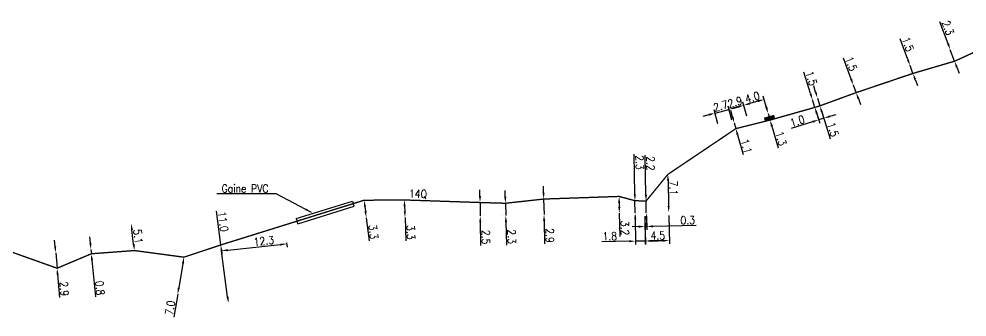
# Model space of a CAD drawing. Header units: millimetres. Extents: x 255000 to 256001, y 143000 to 143842.
# Drawn here: x 255188.7 to 255366.5, y 143440 to 143495.9 of the extents above; entities that cross this region are included whole.
import ezdxf
from ezdxf.enums import TextEntityAlignment as Align

# ---------------------------------------------------------------- set-up
doc = ezdxf.new("R2010")
doc.units = ezdxf.units.MM
doc.header["$MEASUREMENT"] = 0
doc.header["$PDMODE"] = 34
doc.linetypes.add('S_ST', pattern=[14, 8, -1.5, 0, -1.5, 0, -1.5, 0, -1.5])
doc.layers.get('0').update_dxf_attribs({"linetype": 'CONTINUOUS'})
doc.layers.get('DEFPOINTS').update_dxf_attribs({"linetype": 'CONTINUOUS'})
for name, color, linetype in [('S_100', 5, 'CONTINUOUS'), ('S_300', 7, 'CONTINUOUS'), ('S_400', 7, 'CONTINUOUS')]:
    doc.layers.add(name, color=color, linetype=linetype)
doc.styles.add('M_ROMANS', font='ROMANS.shx', dxfattribs={"width": 0.75})
doc.styles.get("Standard").update_dxf_attribs({"font": 'romans.shx', "width": 0.85})
doc.dimstyles.get("Standard").update_dxf_attribs({"dimtxt": 1.5, "dimasz": 1.2, "dimexe": 0.625, "dimexo": 0.625, "dimgap": 0.25, "dimtad": 1, "dimdec": 1, "dimzin": 0, "dimdsep": 46, "dimtxsty": 'Standard', "dimcen": -0.5, "dimadec": 0, "dimazin": 0, "dimtfac": 1, "dimtdec": 1, "dimtmove": 0, "dimatfit": 3, "dimfxl": 1, "dimtolj": 1, "dimtzin": 0, "dimarcsym": 0})

# ---------------------------------------------------------------- blocks, each defined once
blk = doc.blocks.new('*D19')
at = {"layer": 'DEFPOINTS', "color": 0, "linetype": 'Continuous'}
for p in [(255195.61, 143452.07), (255195.61, 143452.07), (255195.87, 143449.18)]:
    blk.add_point(p, dxfattribs=at)
at = {"layer": 'S_100', "color": 0, "linetype": 'Continuous', "lineweight": -2}
for p, q in [((255195.51, 143453.26), (255195.4, 143454.46)), ((255195.61, 143452.07), (255195.87, 143449.18)), ((255196.24, 143452.12), (255196.24, 143452.12)), ((255195.97, 143447.98), (255196.35, 143443.69))]:
    blk.add_line(p, q, dxfattribs=at)
at = {"layer": 'S_100', "color": 0, "linetype": 'Continuous'}
for points in [[(255195.71, 143453.28), (255195.31, 143453.24), (255195.61, 143452.07)], [(255196.17, 143448), (255195.77, 143447.96), (255195.87, 143449.18)]]:
    blk.add_solid(points, dxfattribs=at)
at = {"layer": 'S_100', "color": 0, "linetype": 'Continuous', "insert": (255197.21, 143445.32), "char_height": 1.5, "attachment_point": 5, "rotation": 275.0006}
blk.add_mtext('\\A1;2.9', dxfattribs=at)
blk = doc.blocks.new('*D20')
at = {"layer": 'DEFPOINTS', "color": 0, "linetype": 'Continuous'}
for p in [(255202.22, 143452.69), (255202.22, 143452.69), (255202.3, 143451.89)]:
    blk.add_point(p, dxfattribs=at)
at = {"layer": 'S_100', "color": 0, "linetype": 'Continuous', "lineweight": -2}
for p, q in [((255202.11, 143453.88), (255202, 143455.08)), ((255201.6, 143452.63), (255201.6, 143452.63)), ((255202.22, 143452.69), (255202.3, 143451.89)), ((255201.68, 143451.83), (255201.68, 143451.83)), ((255202.41, 143450.7), (255203.06, 143443.8))]:
    blk.add_line(p, q, dxfattribs=at)
at = {"layer": 'S_100', "color": 0, "linetype": 'Continuous'}
for points in [[(255202.31, 143453.9), (255201.91, 143453.87), (255202.22, 143452.69)], [(255202.61, 143450.72), (255202.21, 143450.68), (255202.3, 143451.89)]]:
    blk.add_solid(points, dxfattribs=at)
at = {"layer": 'S_100', "color": 0, "linetype": 'Continuous', "insert": (255203.91, 143445.47), "char_height": 1.5, "attachment_point": 5, "rotation": 275.3868}
blk.add_mtext('\\A1;0.8', dxfattribs=at)
blk = doc.blocks.new('*D21')
at = {"layer": 'DEFPOINTS', "color": 0, "linetype": 'Continuous'}
for p in [(255209.77, 143457.55), (255209.77, 143457.55), (255210.37, 143452.49)]:
    blk.add_point(p, dxfattribs=at)
at = {"layer": 'S_100', "color": 0, "linetype": 'Continuous', "lineweight": -2}
blk.add_line((255210.23, 143453.68), (255209.91, 143456.36), dxfattribs=at)
at = {"layer": 'S_100', "color": 0, "linetype": 'Continuous'}
for points in [[(255210.11, 143456.39), (255209.71, 143456.34), (255209.77, 143457.55)], [(255210.43, 143453.71), (255210.03, 143453.66), (255210.37, 143452.49)]]:
    blk.add_solid(points, dxfattribs=at)
at = {"layer": 'S_100', "color": 0, "linetype": 'Continuous', "insert": (255211.06, 143455.14), "char_height": 1.5, "attachment_point": 5, "rotation": 276.8254}
blk.add_mtext('\\A1;5.1', dxfattribs=at)
blk = doc.blocks.new('*D22')
at = {"layer": 'DEFPOINTS', "color": 0, "linetype": 'Continuous'}
for p in [(255219.65, 143451.25), (255218.5, 143444.35), (255218.5, 143444.35)]:
    blk.add_point(p, dxfattribs=at)
at = {"layer": 'S_100', "color": 0, "linetype": 'Continuous', "lineweight": -2}
for p, q in [((255220.27, 143451.15), (255220.27, 143451.15)), ((255219.45, 143450.07), (255218.7, 143445.53)), ((255218.5, 143444.35), (255217.79, 143440.04)), ((255219.12, 143444.25), (255219.12, 143444.25))]:
    blk.add_line(p, q, dxfattribs=at)
at = {"layer": 'S_100', "color": 0, "linetype": 'Continuous'}
for points in [[(255219.26, 143450.1), (255219.65, 143450.04), (255219.65, 143451.25)], [(255218.5, 143445.56), (255218.9, 143445.5), (255218.5, 143444.35)]]:
    blk.add_solid(points, dxfattribs=at)
at = {"layer": 'S_100', "color": 0, "linetype": 'Continuous', "insert": (255217.06, 143441.76), "char_height": 1.5, "attachment_point": 5, "rotation": 80.5603}
blk.add_mtext('\\A1;7.0', dxfattribs=at)
blk = doc.blocks.new('*D23')
at = {"layer": 'DEFPOINTS', "color": 0, "linetype": 'Continuous'}
for p in [(255238.83, 143454.54), (255226.6, 143453.24), (255238.92, 143453.74)]:
    blk.add_point(p, dxfattribs=at)
at = {"layer": 'S_100', "color": 0, "linetype": 'Continuous', "lineweight": -2}
for p, q in [((255226.67, 143452.62), (255226.75, 143451.82)), ((255227.88, 143452.57), (255237.73, 143453.61)), ((255238.9, 143453.92), (255238.99, 143453.12))]:
    blk.add_line(p, q, dxfattribs=at)
at = {"layer": 'S_100', "color": 0, "linetype": 'Continuous'}
for points in [[(255227.86, 143452.77), (255227.9, 143452.37), (255226.69, 143452.44)], [(255237.71, 143453.81), (255237.75, 143453.41), (255238.92, 143453.74)]]:
    blk.add_solid(points, dxfattribs=at)
at = {"layer": 'S_100', "color": 0, "linetype": 'Continuous', "insert": (255234.64, 143454.29), "char_height": 1.5, "attachment_point": 5, "rotation": 6.0481}
blk.add_mtext('\\A1;12.3', dxfattribs=at)
blk = doc.blocks.new('*D24')
at = {"layer": 'DEFPOINTS', "color": 0, "linetype": 'Continuous'}
for p in [(255226.56, 143453.54), (255228, 143442.63), (255228, 143442.63)]:
    blk.add_point(p, dxfattribs=at)
at = {"layer": 'S_100', "color": 0, "linetype": 'Continuous', "lineweight": -2}
for p, q in [((255226.56, 143453.54), (255225.73, 143459.88)), ((255225.94, 143453.46), (255225.94, 143453.46)), ((255227.84, 143443.82), (255226.72, 143452.35)), ((255227.38, 143442.55), (255227.38, 143442.55))]:
    blk.add_line(p, q, dxfattribs=at)
at = {"layer": 'S_100', "color": 0, "linetype": 'Continuous'}
for points in [[(255226.92, 143452.38), (255226.52, 143452.32), (255226.56, 143453.54)], [(255228.04, 143443.85), (255227.64, 143443.8), (255228, 143442.63)]]:
    blk.add_solid(points, dxfattribs=at)
at = {"layer": 'S_100', "color": 0, "linetype": 'Continuous', "insert": (255227, 143457.93), "char_height": 1.5, "attachment_point": 5, "rotation": 277.4968}
blk.add_mtext('\\A1;11.0', dxfattribs=at)
blk = doc.blocks.new('*D25')
at = {"layer": 'DEFPOINTS', "color": 0, "linetype": 'Continuous'}
for p in [(255253.43, 143461.92), (255253.84, 143458.65), (255253.84, 143458.65)]:
    blk.add_point(p, dxfattribs=at)
at = {"layer": 'S_100', "color": 0, "linetype": 'Continuous', "lineweight": -2}
for p, q in [((255253.58, 143460.73), (255253.69, 143459.84)), ((255253.84, 143458.65), (255254.37, 143454.31))]:
    blk.add_line(p, q, dxfattribs=at)
at = {"layer": 'S_100', "color": 0, "linetype": 'Continuous'}
for points in [[(255253.78, 143460.75), (255253.38, 143460.71), (255253.43, 143461.92)], [(255253.89, 143459.86), (255253.49, 143459.81), (255253.84, 143458.65)]]:
    blk.add_solid(points, dxfattribs=at)
at = {"layer": 'S_100', "color": 0, "linetype": 'Continuous', "insert": (255255.17, 143456), "char_height": 1.5, "attachment_point": 5, "rotation": 277.0448}
blk.add_mtext('\\A1;3.3', dxfattribs=at)
blk = doc.blocks.new('*D26')
at = {"layer": 'DEFPOINTS', "color": 0, "linetype": 'Continuous'}
for p in [(255260.98, 143461.97), (255261.1, 143458.67), (255261.1, 143458.67)]:
    blk.add_point(p, dxfattribs=at)
at = {"layer": 'S_100', "color": 0, "linetype": 'Continuous', "lineweight": -2}
for p, q in [((255261.02, 143460.77), (255261.06, 143459.87)), ((255261.1, 143458.67), (255261.25, 143454.3))]:
    blk.add_line(p, q, dxfattribs=at)
at = {"layer": 'S_100', "color": 0, "linetype": 'Continuous'}
for points in [[(255261.22, 143460.78), (255260.82, 143460.76), (255260.98, 143461.97)], [(255261.25, 143459.88), (255260.86, 143459.86), (255261.1, 143458.67)]]:
    blk.add_solid(points, dxfattribs=at)
at = {"layer": 'S_100', "color": 0, "linetype": 'Continuous', "insert": (255262.2, 143455.92), "char_height": 1.5, "attachment_point": 5, "rotation": 272.0515}
blk.add_mtext('\\A1;3.3', dxfattribs=at)
blk = doc.blocks.new('*D27')
at = {"layer": 'DEFPOINTS', "color": 0, "linetype": 'Continuous'}
for p in [(255275.17, 143461.49), (255275.2, 143458.99), (255275.2, 143458.99)]:
    blk.add_point(p, dxfattribs=at)
at = {"layer": 'S_100', "color": 0, "linetype": 'Continuous', "lineweight": -2}
for p, q in [((255275.15, 143462.69), (255275.13, 143463.89)), ((255275.17, 143461.49), (255275.2, 143458.99)), ((255275.79, 143461.5), (255275.79, 143461.5)), ((255275.21, 143457.79), (255275.27, 143453.42)), ((255275.82, 143459), (255275.82, 143459))]:
    blk.add_line(p, q, dxfattribs=at)
at = {"layer": 'S_100', "color": 0, "linetype": 'Continuous'}
for points in [[(255275.35, 143462.69), (255274.95, 143462.69), (255275.17, 143461.49)], [(255275.41, 143457.79), (255275.01, 143457.79), (255275.2, 143458.99)]]:
    blk.add_solid(points, dxfattribs=at)
at = {"layer": 'S_100', "color": 0, "linetype": 'Continuous', "insert": (255276.25, 143455.02), "char_height": 1.5, "attachment_point": 5, "rotation": 270.7563}
blk.add_mtext('\\A1;2.5', dxfattribs=at)
blk = doc.blocks.new('*D28')
at = {"layer": 'DEFPOINTS', "color": 0, "linetype": 'Continuous'}
for p in [(255279.93, 143461.35), (255279.99, 143459.05), (255279.99, 143459.05)]:
    blk.add_point(p, dxfattribs=at)
at = {"layer": 'S_100', "color": 0, "linetype": 'Continuous', "lineweight": -2}
for p, q in [((255279.9, 143462.55), (255279.87, 143463.75)), ((255279.31, 143461.34), (255279.31, 143461.34)), ((255279.93, 143461.35), (255279.99, 143459.05)), ((255279.37, 143459.04), (255279.37, 143459.04)), ((255280.02, 143457.85), (255280.13, 143453.48))]:
    blk.add_line(p, q, dxfattribs=at)
at = {"layer": 'S_100', "color": 0, "linetype": 'Continuous'}
for points in [[(255280.1, 143462.56), (255279.7, 143462.55), (255279.93, 143461.35)], [(255280.22, 143457.86), (255279.82, 143457.85), (255279.99, 143459.05)]]:
    blk.add_solid(points, dxfattribs=at)
at = {"layer": 'S_100', "color": 0, "linetype": 'Continuous', "insert": (255281.09, 143455.1), "char_height": 1.5, "attachment_point": 5, "rotation": 271.467}
blk.add_mtext('\\A1;2.3', dxfattribs=at)
blk = doc.blocks.new('*D29')
at = {"layer": 'DEFPOINTS', "color": 0, "linetype": 'Continuous'}
for p in [(255287.09, 143462.14), (255287.16, 143459.24), (255287.16, 143459.24)]:
    blk.add_point(p, dxfattribs=at)
at = {"layer": 'S_100', "color": 0, "linetype": 'Continuous', "lineweight": -2}
for p, q in [((255287.07, 143463.34), (255287.04, 143464.54)), ((255287.09, 143462.14), (255287.16, 143459.24)), ((255287.72, 143462.15), (255287.72, 143462.15)), ((255287.18, 143458.04), (255287.28, 143453.73)), ((255287.78, 143459.25), (255287.78, 143459.25))]:
    blk.add_line(p, q, dxfattribs=at)
at = {"layer": 'S_100', "color": 0, "linetype": 'Continuous'}
for points in [[(255287.27, 143463.34), (255286.87, 143463.33), (255287.09, 143462.14)], [(255287.38, 143458.04), (255286.98, 143458.03), (255287.16, 143459.24)]]:
    blk.add_solid(points, dxfattribs=at)
at = {"layer": 'S_100', "color": 0, "linetype": 'Continuous', "insert": (255288.25, 143455.31), "char_height": 1.5, "attachment_point": 5, "rotation": 271.2664}
blk.add_mtext('\\A1;2.9', dxfattribs=at)
blk = doc.blocks.new('*D30')
at = {"layer": 'DEFPOINTS', "color": 0, "linetype": 'Continuous'}
for p in [(255301.24, 143462.63), (255301.28, 143459.48), (255301.28, 143459.48)]:
    blk.add_point(p, dxfattribs=at)
at = {"layer": 'S_100', "color": 0, "linetype": 'Continuous', "lineweight": -2}
for p, q in [((255301.25, 143461.43), (255301.27, 143460.68)), ((255301.28, 143459.48), (255301.35, 143455.11))]:
    blk.add_line(p, q, dxfattribs=at)
at = {"layer": 'S_100', "color": 0, "linetype": 'Continuous'}
for points in [[(255301.45, 143461.44), (255301.05, 143461.43), (255301.24, 143462.63)], [(255301.47, 143460.69), (255301.07, 143460.68), (255301.28, 143459.48)]]:
    blk.add_solid(points, dxfattribs=at)
at = {"layer": 'S_100', "color": 0, "linetype": 'Continuous', "insert": (255302.33, 143456.71), "char_height": 1.5, "attachment_point": 5, "rotation": 270.8881}
blk.add_mtext('\\A1;3.2', dxfattribs=at)
blk = doc.blocks.new('*D31')
at = {"layer": 'DEFPOINTS', "color": 0, "linetype": 'Continuous'}
for p in [(255304.24, 143459.53), (255306.04, 143459.56), (255306.13, 143454.28)]:
    blk.add_point(p, dxfattribs=at)
at = {"layer": 'S_100', "color": 0, "linetype": 'Continuous', "lineweight": -2}
for p, q in [((255304.25, 143458.91), (255304.34, 143453.63)), ((255306.05, 143458.93), (255306.14, 143453.66)), ((255303.13, 143454.23), (255298.01, 143454.15)), ((255306.13, 143454.28), (255304.33, 143454.25)), ((255307.33, 143454.3), (255308.53, 143454.32))]:
    blk.add_line(p, q, dxfattribs=at)
at = {"layer": 'S_100', "color": 0, "linetype": 'Continuous'}
for points in [[(255303.12, 143454.43), (255303.13, 143454.03), (255304.33, 143454.25)], [(255307.32, 143454.5), (255307.33, 143454.1), (255306.13, 143454.28)]]:
    blk.add_solid(points, dxfattribs=at)
at = {"layer": 'S_100', "color": 0, "linetype": 'Continuous', "insert": (255299.48, 143455.18), "char_height": 1.5, "attachment_point": 5, "rotation": 0.8908}
blk.add_mtext('\\A1;1.8', dxfattribs=at)
blk = doc.blocks.new('*D32')
at = {"layer": 'DEFPOINTS', "color": 0, "linetype": 'Continuous'}
for p in [(255306.04, 143459.56), (255310.54, 143459.66), (255306.17, 143454.26)]:
    blk.add_point(p, dxfattribs=at)
at = {"layer": 'S_100', "color": 0, "linetype": 'Continuous', "lineweight": -2}
for p, q in [((255306.06, 143458.93), (255306.18, 143453.64)), ((255310.56, 143459.04), (255310.68, 143453.74)), ((255309.46, 143454.34), (255307.37, 143454.29))]:
    blk.add_line(p, q, dxfattribs=at)
at = {"layer": 'S_100', "color": 0, "linetype": 'Continuous'}
for points in [[(255307.36, 143454.49), (255307.37, 143454.09), (255306.17, 143454.26)], [(255309.46, 143454.54), (255309.47, 143454.14), (255310.66, 143454.37)]]:
    blk.add_solid(points, dxfattribs=at)
at = {"layer": 'S_100', "color": 0, "linetype": 'Continuous', "insert": (255308.5, 143455.32), "char_height": 1.5, "attachment_point": 5, "rotation": 1.316}
blk.add_mtext('\\A1;4.5', dxfattribs=at)
blk = doc.blocks.new('*D33')
at = {"layer": 'DEFPOINTS', "color": 0, "linetype": 'Continuous'}
for p in [(255304.21, 143461.83), (255304.24, 143459.53), (255304.24, 143459.53)]:
    blk.add_point(p, dxfattribs=at)
at = {"layer": 'S_100', "color": 0, "linetype": 'Continuous', "lineweight": -2}
for p, q in [((255304.19, 143463.03), (255304.07, 143470.57)), ((255304.24, 143459.53), (255304.21, 143461.83)), ((255304.26, 143458.33), (255304.28, 143457.13))]:
    blk.add_line(p, q, dxfattribs=at)
at = {"layer": 'S_100', "color": 0, "linetype": 'Continuous'}
for points in [[(255304.39, 143463.03), (255303.99, 143463.03), (255304.21, 143461.83)], [(255304.46, 143458.33), (255304.06, 143458.33), (255304.24, 143459.53)]]:
    blk.add_solid(points, dxfattribs=at)
at = {"layer": 'S_100', "color": 0, "linetype": 'Continuous', "insert": (255305.1, 143469), "char_height": 1.5, "attachment_point": 5, "rotation": 270.8908}
blk.add_mtext('\\A1;2.3', dxfattribs=at)
blk = doc.blocks.new('*D34')
at = {"layer": 'DEFPOINTS', "color": 0, "linetype": 'Continuous'}
for p in [(255306.04, 143459.56), (255306.34, 143459.56), (255306.1, 143456.99)]:
    blk.add_point(p, dxfattribs=at)
at = {"layer": 'S_100', "color": 0, "linetype": 'Continuous', "lineweight": -2}
for p, q in [((255306.06, 143458.93), (255306.12, 143456.37)), ((255306.36, 143458.94), (255306.42, 143456.38)), ((255304.9, 143456.97), (255303.7, 143456.94)), ((255306.1, 143456.99), (255306.4, 143457)), ((255307.6, 143457.03), (255315.71, 143457.22))]:
    blk.add_line(p, q, dxfattribs=at)
at = {"layer": 'S_100', "color": 0, "linetype": 'Continuous'}
for points in [[(255304.9, 143457.17), (255304.91, 143456.77), (255306.1, 143456.99)], [(255307.6, 143457.23), (255307.61, 143456.83), (255306.4, 143457)]]:
    blk.add_solid(points, dxfattribs=at)
at = {"layer": 'S_100', "color": 0, "linetype": 'Continuous', "insert": (255314.1, 143458.18), "char_height": 1.5, "attachment_point": 5, "rotation": 1.316}
blk.add_mtext('\\A1;0.3', dxfattribs=at)
blk = doc.blocks.new('*D35')
at = {"layer": 'DEFPOINTS', "color": 0, "linetype": 'Continuous'}
for p in [(255306.29, 143461.76), (255306.34, 143459.56), (255306.34, 143459.56)]:
    blk.add_point(p, dxfattribs=at)
at = {"layer": 'S_100', "color": 0, "linetype": 'Continuous', "lineweight": -2}
for p, q in [((255306.27, 143462.96), (255306.1, 143470.38)), ((255305.67, 143461.75), (255305.67, 143461.75)), ((255306.34, 143459.56), (255306.29, 143461.76)), ((255305.72, 143459.55), (255305.72, 143459.55)), ((255306.37, 143458.37), (255306.4, 143457.17))]:
    blk.add_line(p, q, dxfattribs=at)
at = {"layer": 'S_100', "color": 0, "linetype": 'Continuous'}
for points in [[(255306.47, 143462.97), (255306.07, 143462.96), (255306.29, 143461.76)], [(255306.57, 143458.37), (255306.17, 143458.36), (255306.34, 143459.56)]]:
    blk.add_solid(points, dxfattribs=at)
at = {"layer": 'S_100', "color": 0, "linetype": 'Continuous', "insert": (255307.13, 143468.82), "char_height": 1.5, "attachment_point": 5, "rotation": 271.316}
blk.add_mtext('\\A1;2.2', dxfattribs=at)
blk = doc.blocks.new('*D36')
at = {"layer": 'DEFPOINTS', "color": 0, "linetype": 'Continuous'}
for p in [(255310.38, 143466.76), (255310.54, 143459.66), (255310.54, 143459.66)]:
    blk.add_point(p, dxfattribs=at)
at = {"layer": 'S_100', "color": 0, "linetype": 'Continuous', "lineweight": -2}
for p, q in [((255309.75, 143466.75), (255309.75, 143466.75)), ((255310.41, 143465.56), (255310.52, 143460.86)), ((255309.92, 143459.65), (255309.92, 143459.65))]:
    blk.add_line(p, q, dxfattribs=at)
at = {"layer": 'S_100', "color": 0, "linetype": 'Continuous'}
for points in [[(255310.61, 143465.56), (255310.21, 143465.56), (255310.38, 143466.76)], [(255310.72, 143460.87), (255310.32, 143460.86), (255310.54, 143459.66)]]:
    blk.add_solid(points, dxfattribs=at)
at = {"layer": 'S_100', "color": 0, "linetype": 'Continuous', "insert": (255311.44, 143464.2), "char_height": 1.5, "attachment_point": 5, "rotation": 271.316}
blk.add_mtext('\\A1;7.1', dxfattribs=at)
blk = doc.blocks.new('*D37')
at = {"layer": 'DEFPOINTS', "color": 0, "linetype": 'Continuous'}
for p in [(255321.83, 143478.95), (255319.93, 143475.61), (255322.54, 143476.31)]:
    blk.add_point(p, dxfattribs=at)
at = {"layer": 'S_100', "color": 0, "linetype": 'Continuous', "lineweight": -2}
for p, q in [((255319.22, 143478.25), (255321.83, 143478.95)), ((255322.38, 143476.92), (255321.67, 143479.55)), ((255322.99, 143479.26), (255324.15, 143479.58)), ((255318.06, 143477.94), (255316.91, 143477.62)), ((255319.77, 143476.22), (255319.06, 143478.85))]:
    blk.add_line(p, q, dxfattribs=at)
at = {"layer": 'S_100', "color": 0, "linetype": 'Continuous'}
for points in [[(255322.94, 143479.46), (255323.04, 143479.07), (255321.83, 143478.95)], [(255318.01, 143478.13), (255318.12, 143477.74), (255319.22, 143478.25)]]:
    blk.add_solid(points, dxfattribs=at)
at = {"layer": 'S_100', "color": 0, "linetype": 'Continuous', "insert": (255320.27, 143479.57), "char_height": 1.5, "attachment_point": 5, "rotation": 15.0829}
blk.add_mtext('\\A1;2.7', dxfattribs=at)
blk = doc.blocks.new('*D38')
at = {"layer": 'DEFPOINTS', "color": 0, "linetype": 'Continuous'}
for p in [(255321.82, 143478.94), (255322.54, 143476.31), (255325.34, 143477.08)]:
    blk.add_point(p, dxfattribs=at)
at = {"layer": 'S_100', "color": 0, "linetype": 'Continuous', "lineweight": -2}
for p, q in [((255322.38, 143476.92), (255321.66, 143479.55)), ((255323.46, 143479.39), (255322.98, 143479.26)), ((255325.17, 143477.68), (255324.46, 143480.31))]:
    blk.add_line(p, q, dxfattribs=at)
at = {"layer": 'S_100', "color": 0, "linetype": 'Continuous'}
for points in [[(255322.93, 143479.45), (255323.03, 143479.07), (255321.82, 143478.94)], [(255323.41, 143479.58), (255323.52, 143479.2), (255324.62, 143479.71)]]:
    blk.add_solid(points, dxfattribs=at)
at = {"layer": 'S_100', "color": 0, "linetype": 'Continuous', "insert": (255322.96, 143480.29), "char_height": 1.5, "attachment_point": 5, "rotation": 15.2564}
blk.add_mtext('\\A1;2.9', dxfattribs=at)
blk = doc.blocks.new('*D39')
at = {"layer": 'DEFPOINTS', "color": 0, "linetype": 'Continuous'}
for p in [(255324.58, 143479.7), (255329.18, 143478.19), (255325.34, 143477.08)]:
    blk.add_point(p, dxfattribs=at)
at = {"layer": 'S_100', "color": 0, "linetype": 'Continuous', "lineweight": -2}
for p, q in [((255329.01, 143478.79), (255328.25, 143481.41)), ((255325.16, 143477.68), (255324.41, 143480.3)), ((255327.27, 143480.47), (255325.73, 143480.03))]:
    blk.add_line(p, q, dxfattribs=at)
at = {"layer": 'S_100', "color": 0, "linetype": 'Continuous'}
for points in [[(255327.21, 143480.67), (255327.33, 143480.28), (255328.42, 143480.81)], [(255325.68, 143480.22), (255325.79, 143479.84), (255324.58, 143479.7)]]:
    blk.add_solid(points, dxfattribs=at)
at = {"layer": 'S_100', "color": 0, "linetype": 'Continuous', "insert": (255326.22, 143481.21), "char_height": 1.5, "attachment_point": 5, "rotation": 16.1433}
blk.add_mtext('\\A1;4.0', dxfattribs=at)
blk = doc.blocks.new('*D40')
at = {"layer": 'DEFPOINTS', "color": 0, "linetype": 'Continuous'}
for p in [(255329.18, 143478.19), (255329.18, 143478.19), (255329.54, 143476.94)]:
    blk.add_point(p, dxfattribs=at)
at = {"layer": 'S_100', "color": 0, "linetype": 'Continuous', "lineweight": -2}
for p, q in [((255328.85, 143479.34), (255328.51, 143480.5)), ((255328.58, 143478.02), (255328.58, 143478.02)), ((255329.18, 143478.19), (255329.54, 143476.94)), ((255328.94, 143476.77), (255328.94, 143476.77)), ((255329.88, 143475.79), (255331.04, 143471.76))]:
    blk.add_line(p, q, dxfattribs=at)
at = {"layer": 'S_100', "color": 0, "linetype": 'Continuous'}
for points in [[(255329.04, 143479.4), (255328.65, 143479.29), (255329.18, 143478.19)], [(255330.07, 143475.84), (255329.68, 143475.73), (255329.54, 143476.94)]]:
    blk.add_solid(points, dxfattribs=at)
at = {"layer": 'S_100', "color": 0, "linetype": 'Continuous', "insert": (255331.59, 143473.48), "char_height": 1.5, "attachment_point": 5, "rotation": 286.1433}
blk.add_mtext('\\A1;1.3', dxfattribs=at)
blk = doc.blocks.new('*D41')
at = {"layer": 'DEFPOINTS', "color": 0, "linetype": 'Continuous'}
for p in [(255322.83, 143476.4), (255322.83, 143476.39), (255323.12, 143475.33)]:
    blk.add_point(p, dxfattribs=at)
at = {"layer": 'S_100', "color": 0, "linetype": 'Continuous', "lineweight": -2}
for p, q in [((255322.52, 143477.55), (255322.2, 143478.71)), ((255322.83, 143476.4), (255323.13, 143475.34)), ((255323.43, 143476.56), (255323.44, 143476.56)), ((255323.72, 143475.5), (255323.73, 143475.5)), ((255323.45, 143474.18), (255324.47, 143470.49))]:
    blk.add_line(p, q, dxfattribs=at)
at = {"layer": 'S_100', "color": 0, "linetype": 'Continuous'}
for points in [[(255322.71, 143477.61), (255322.32, 143477.5), (255322.83, 143476.4)], [(255323.64, 143474.23), (255323.25, 143474.13), (255323.13, 143475.34)]]:
    blk.add_solid(points, dxfattribs=at)
at = {"layer": 'S_100', "color": 0, "linetype": 'Continuous', "insert": (255325.08, 143472.02), "char_height": 1.5, "attachment_point": 5, "rotation": 285.4482}
blk.add_mtext('\\A1;1.1', dxfattribs=at)
blk = doc.blocks.new('*D42')
at = {"layer": 'DEFPOINTS', "color": 0, "linetype": 'Continuous'}
for p in [(255337.49, 143480.74), (255337.49, 143480.74), (255337.93, 143479.31)]:
    blk.add_point(p, dxfattribs=at)
at = {"layer": 'S_100', "color": 0, "linetype": 'Continuous', "lineweight": -2}
for p, q in [((255337.13, 143481.89), (255335.88, 143485.89)), ((255337.93, 143479.31), (255337.49, 143480.74)), ((255338.29, 143478.17), (255338.65, 143477.02))]:
    blk.add_line(p, q, dxfattribs=at)
at = {"layer": 'S_100', "color": 0, "linetype": 'Continuous'}
for points in [[(255337.32, 143481.95), (255336.94, 143481.83), (255337.49, 143480.74)], [(255338.48, 143478.23), (255338.1, 143478.11), (255337.93, 143479.31)]]:
    blk.add_solid(points, dxfattribs=at)
at = {"layer": 'S_100', "color": 0, "linetype": 'Continuous', "insert": (255337.28, 143484.76), "char_height": 1.5, "attachment_point": 5, "rotation": 287.371}
blk.add_mtext('\\A1;1.5', dxfattribs=at)
blk = doc.blocks.new('*D43')
at = {"layer": 'DEFPOINTS', "color": 0, "linetype": 'Continuous'}
for p in [(255337.93, 143479.31), (255338.89, 143479.61), (255338.66, 143476.98)]:
    blk.add_point(p, dxfattribs=at)
at = {"layer": 'S_100', "color": 0, "linetype": 'Continuous', "lineweight": -2}
for p, q in [((255339.07, 143479.01), (255339.8, 143476.69)), ((255338.12, 143478.71), (255338.85, 143476.39)), ((255339.62, 143477.28), (255338.66, 143476.98)), ((255340.76, 143477.64), (255341.91, 143478)), ((255337.52, 143476.62), (255333.52, 143475.37))]:
    blk.add_line(p, q, dxfattribs=at)
at = {"layer": 'S_100', "color": 0, "linetype": 'Continuous'}
for points in [[(255340.7, 143477.83), (255340.82, 143477.45), (255339.62, 143477.28)], [(255337.46, 143476.82), (255337.58, 143476.43), (255338.66, 143476.98)]]:
    blk.add_solid(points, dxfattribs=at)
at = {"layer": 'S_100', "color": 0, "linetype": 'Continuous', "insert": (255334.65, 143476.77), "char_height": 1.5, "attachment_point": 5, "rotation": 17.371}
blk.add_mtext('\\A1;1.0', dxfattribs=at)
blk = doc.blocks.new('*D44')
at = {"layer": 'DEFPOINTS', "color": 0, "linetype": 'Continuous'}
for p in [(255338.44, 143481.04), (255338.89, 143479.61), (255338.89, 143479.61)]:
    blk.add_point(p, dxfattribs=at)
at = {"layer": 'S_100', "color": 0, "linetype": 'Continuous', "lineweight": -2}
for p, q in [((255338.08, 143482.19), (255337.72, 143483.33)), ((255338.44, 143481.04), (255338.89, 143479.61)), ((255339.25, 143478.46), (255340.82, 143473.44))]:
    blk.add_line(p, q, dxfattribs=at)
at = {"layer": 'S_100', "color": 0, "linetype": 'Continuous'}
for points in [[(255338.27, 143482.25), (255337.89, 143482.13), (255338.44, 143481.04)], [(255339.44, 143478.52), (255339.06, 143478.41), (255338.89, 143479.61)]]:
    blk.add_solid(points, dxfattribs=at)
at = {"layer": 'S_100', "color": 0, "linetype": 'Continuous', "insert": (255341.33, 143475.17), "char_height": 1.5, "attachment_point": 5, "rotation": 287.371}
blk.add_mtext('\\A1;1.5', dxfattribs=at)
blk = doc.blocks.new('*D45')
at = {"layer": 'DEFPOINTS', "color": 0, "linetype": 'Continuous'}
for p in [(255345.15, 143483.48), (255345.15, 143483.48), (255345.67, 143482.08)]:
    blk.add_point(p, dxfattribs=at)
at = {"layer": 'S_100', "color": 0, "linetype": 'Continuous', "lineweight": -2}
for p, q in [((255344.74, 143484.61), (255343.28, 143488.53)), ((255345.67, 143482.08), (255345.15, 143483.48)), ((255346.09, 143480.95), (255346.51, 143479.83))]:
    blk.add_line(p, q, dxfattribs=at)
at = {"layer": 'S_100', "color": 0, "linetype": 'Continuous'}
for points in [[(255344.92, 143484.68), (255344.55, 143484.54), (255345.15, 143483.48)], [(255346.28, 143481.02), (255345.9, 143480.88), (255345.67, 143482.08)]]:
    blk.add_solid(points, dxfattribs=at)
at = {"layer": 'S_100', "color": 0, "linetype": 'Continuous', "insert": (255344.74, 143487.48), "char_height": 1.5, "attachment_point": 5, "rotation": 290.3561}
blk.add_mtext('\\A1;1.5', dxfattribs=at)
blk = doc.blocks.new('*D46')
at = {"layer": 'DEFPOINTS', "color": 0, "linetype": 'Continuous'}
for p in [(255355.79, 143487.14), (255355.79, 143487.14), (255356.33, 143485.68)]:
    blk.add_point(p, dxfattribs=at)
at = {"layer": 'S_100', "color": 0, "linetype": 'Continuous', "lineweight": -2}
for p, q in [((255355.37, 143488.26), (255353.92, 143492.19)), ((255356.33, 143485.68), (255355.79, 143487.14)), ((255356.38, 143487.36), (255356.38, 143487.36)), ((255356.75, 143484.56), (255357.16, 143483.43)), ((255356.92, 143485.9), (255356.92, 143485.9))]:
    blk.add_line(p, q, dxfattribs=at)
at = {"layer": 'S_100', "color": 0, "linetype": 'Continuous'}
for points in [[(255355.56, 143488.33), (255355.19, 143488.19), (255355.79, 143487.14)], [(255356.93, 143484.63), (255356.56, 143484.49), (255356.33, 143485.68)]]:
    blk.add_solid(points, dxfattribs=at)
at = {"layer": 'S_100', "color": 0, "linetype": 'Continuous', "insert": (255355.37, 143491.14), "char_height": 1.5, "attachment_point": 5, "rotation": 290.3561}
blk.add_mtext('\\A1;1.5', dxfattribs=at)
blk = doc.blocks.new('*D47')
at = {"layer": 'DEFPOINTS', "color": 0, "linetype": 'Continuous'}
for p in [(255363.33, 143490.12), (255363.33, 143490.12), (255364.13, 143487.97)]:
    blk.add_point(p, dxfattribs=at)
at = {"layer": 'S_100', "color": 0, "linetype": 'Continuous', "lineweight": -2}
for p, q in [((255362.91, 143491.25), (255361.39, 143495.35)), ((255364.13, 143487.97), (255363.33, 143490.12)), ((255363.92, 143490.34), (255363.92, 143490.34)), ((255364.72, 143488.18), (255364.72, 143488.18)), ((255364.55, 143486.84), (255364.97, 143485.72))]:
    blk.add_line(p, q, dxfattribs=at)
at = {"layer": 'S_100', "color": 0, "linetype": 'Continuous'}
for points in [[(255363.1, 143491.32), (255362.73, 143491.18), (255363.33, 143490.12)], [(255364.74, 143486.91), (255364.36, 143486.77), (255364.13, 143487.97)]]:
    blk.add_solid(points, dxfattribs=at)
at = {"layer": 'S_100', "color": 0, "linetype": 'Continuous', "insert": (255362.88, 143494.21), "char_height": 1.5, "attachment_point": 5, "rotation": 290.3561}
blk.add_mtext('\\A1;2.3', dxfattribs=at)
blk = doc.blocks.new('S_300_01')
at = {"color": 0, "linetype": 'Continuous'}
blk.add_solid([(-1, 0.75), (-1, 0), (1, 0.75), (1, 0)], dxfattribs=at)
at = {"color": 0, "linetype": 'Continuous', "style": 'M_ROMANS', "width": 0.75, "flags": 3}
for tag, p in [('DEF_LEG', (-0.05, -4.63)), ('DEF_COUP', (-0.05, -7.13)), ('DEF_TYPE', (-0.05, -9.63))]:
    blk.add_attdef(tag, text='', height=1.2, dxfattribs=at).set_placement(p, align=Align.MIDDLE)

msp = doc.modelspace()

# ---------------------------------------------------------------- linework, layer by layer
at = {"layer": 'S_100', "linetype": 'S_ST', "const_width": 0.25}
msp.add_lwpolyline([(255183.02, 143453.75), (255195.87, 143449.18), (255202.3, 143451.89), (255210.37, 143452.49), (255219.65, 143451.25), (255226.56, 143453.54), (255253.43, 143461.92), (255260.98, 143461.97), (255275.17, 143461.49), (255279.93, 143461.35), (255287.09, 143462.14), (255301.24, 143462.63), (255304.21, 143461.83), (255306.29, 143461.76), (255310.38, 143466.76), (255323.13, 143475.34), (255329.54, 143476.94), (255337.93, 143479.31), (255338.89, 143479.61), (255345.67, 143482.08), (255356.33, 143485.68), (255364.13, 143487.97), (255375.11, 143492.96)], dxfattribs=at)
at = {"layer": 'S_400', "color": 7, "linetype": 'CONTINUOUS'}
for p, q in [((255240.72, 143458.48), (255251.25, 143461.77)), ((255251.25, 143461.77), (255251.4, 143461.29)), ((255251.55, 143460.81), (255251.4, 143461.29)), ((255241.01, 143457.52), (255251.55, 143460.81)), ((255240.72, 143458.48), (255240.87, 143458)), ((255241.01, 143457.52), (255240.87, 143458))]:
    msp.add_line(p, q, dxfattribs=at)

# ---------------------------------------------------------------- block references
at = {"layer": 'S_300', "rotation": 15.77265406561793}
msp.add_blockref('S_300_01', (255329.54, 143476.94), dxfattribs=at)

# ---------------------------------------------------------------- texts
at = {"layer": 'S_100', "linetype": 'Continuous', "width": 0.85}
msp.add_text('14Q', height=1.5, rotation=358.142, dxfattribs=at).set_placement((255263.53, 143463.06), align=Align.MIDDLE)
at = {"layer": 'S_400', "linetype": 'Continuous', "insert": (255235.51, 143464.11), "char_height": 1.5, "attachment_point": 6}
msp.add_mtext('Gaine PVC', dxfattribs=at)

# ---------------------------------------------------------------- dimensions: what is measured, and where the dimension line sits
at = {"layer": 'S_100', "linetype": 'Continuous'}
for base, p1, p2, angle, picture, middle in [((255363.33, 143490.12), (255364.13, 143487.97), (255363.33, 143490.12), 110.3561, '*D47', (255361.94, 143493.86)), ((255355.79, 143487.14), (255356.33, 143485.68), (255355.79, 143487.14), 110.3561, '*D46', (255354.44, 143490.79)), ((255345.15, 143483.48), (255345.67, 143482.08), (255345.15, 143483.48), 110.3561, '*D45', (255343.8, 143487.13)), ((255337.49, 143480.74), (255337.93, 143479.31), (255337.49, 143480.74), 107.371, '*D42', (255336.32, 143484.46)), ((255324.58, 143479.7), (255329.18, 143478.19), (255325.34, 143477.08), 196.1433, '*D39', (255326.5, 143480.25)), ((255338.89, 143479.61), (255338.44, 143481.04), (255338.89, 143479.61), 287.371, '*D44', (255340.37, 143474.87)), ((255321.83, 143478.95), (255319.93, 143475.61), (255322.54, 143476.31), 15.0829, '*D37', (255320.53, 143478.6)), ((255321.82, 143478.94), (255325.34, 143477.08), (255322.54, 143476.31), 195.2564, '*D38', (255323.22, 143479.33)), ((255329.18, 143478.19), (255329.54, 143476.94), (255329.18, 143478.19), 106.1433, '*D40', (255330.62, 143473.2)), ((255338.66, 143476.98), (255338.89, 143479.61), (255337.93, 143479.31), 197.371, '*D43', (255334.94, 143475.82)), ((255322.83, 143476.4), (255323.12, 143475.33), (255322.83, 143476.39), 105.4482, '*D41', (255324.12, 143471.76)), ((255304.24, 143459.53), (255304.21, 143461.83), (255304.24, 143459.53), 270.8908, '*D33', (255304.1, 143468.99)), ((255306.34, 143459.56), (255306.29, 143461.76), (255306.34, 143459.56), 271.316, '*D35', (255306.13, 143468.79)), ((255310.54, 143459.66), (255310.38, 143466.76), (255310.54, 143459.66), 271.316, '*D36', (255310.44, 143464.18)), ((255275.2, 143458.99), (255275.17, 143461.49), (255275.2, 143458.99), 270.7563, '*D27', (255275.25, 143455.01)), ((255279.99, 143459.05), (255279.93, 143461.35), (255279.99, 143459.05), 271.467, '*D28', (255280.09, 143455.07)), ((255287.16, 143459.24), (255287.09, 143462.14), (255287.16, 143459.24), 271.2664, '*D29', (255287.25, 143455.28)), ((255253.84, 143458.65), (255253.43, 143461.92), (255253.84, 143458.65), 277.0448, '*D25', (255254.18, 143455.88)), ((255261.1, 143458.67), (255260.98, 143461.97), (255261.1, 143458.67), 272.0515, '*D26', (255261.2, 143455.89)), ((255301.285, 143459.484), (255301.2362, 143462.6336), (255301.285, 143459.484), 270.8881, '*D30', (255301.3282, 143456.6986)), ((255228, 143442.63), (255226.56, 143453.54), (255228, 143442.63), 277.4968, '*D24', (255226, 143457.8)), ((255306.13, 143454.28), (255304.24, 143459.53), (255306.04, 143459.56), 0.8908, '*D31', (255299.5, 143454.18)), ((255306.1, 143456.99), (255306.34, 143459.56), (255306.04, 143459.56), 181.316, '*D34', (255314.12, 143457.18)), ((255306.17, 143454.26), (255310.54, 143459.66), (255306.04, 143459.56), 181.316, '*D32', (255308.53, 143454.32)), ((255209.77, 143457.55), (255210.37, 143452.49), (255209.77, 143457.55), 96.8254, '*D21', (255210.07, 143455.02)), ((255195.61, 143452.07), (255195.87, 143449.18), (255195.61, 143452.07), 95.0006, '*D19', (255196.21, 143445.24)), ((255202.22, 143452.69), (255202.3, 143451.89), (255202.22, 143452.69), 95.3868, '*D20', (255202.91, 143445.38)), ((255238.92, 143453.74), (255226.6, 143453.24), (255238.83, 143454.54), 6.0481, '*D23', (255234.74, 143453.29)), ((255218.5, 143444.35), (255219.65, 143451.25), (255218.5, 143444.35), 260.5603, '*D22', (255218.05, 143441.6))]:
    dim = msp.add_linear_dim(base=base, p1=p1, p2=p2, angle=angle, dimstyle='Standard', dxfattribs=at)
    dim.commit()
    dim.dimension.update_dxf_attribs({"geometry": picture, "text_midpoint": middle, "dimtype": 161})

# ---------------------------------------------------------------- leaders
at = {"layer": 'S_400', "linetype": 'Continuous', "annotation_type": 0, "has_hookline": 1, "hookline_direction": 1, "text_width": 9.71}
msp.add_leader([(255243.56, 143459.65), (255236.96, 143463.11), (255235.76, 143463.11)], dimstyle='Standard', dxfattribs=at)

doc.saveas('drawing.dxf')
